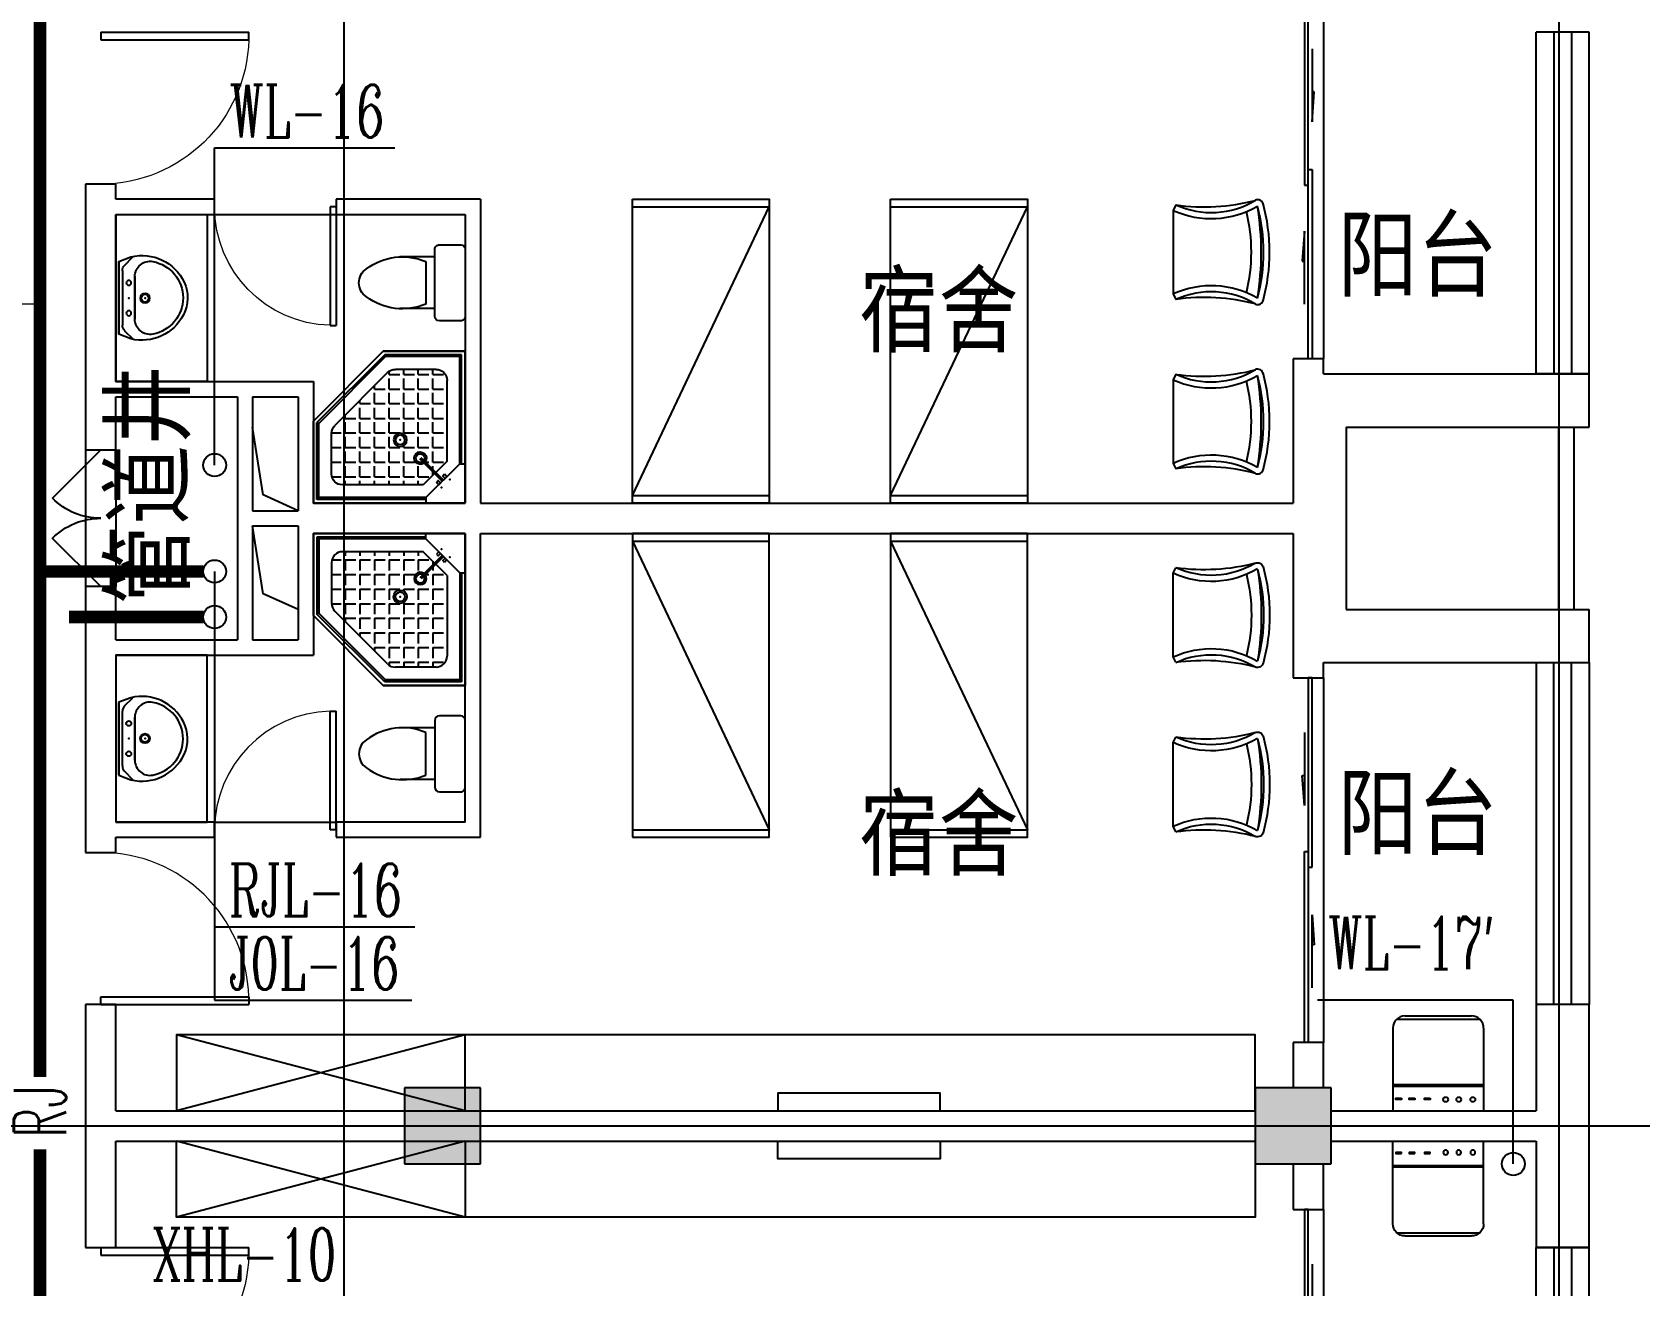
# Model space of a CAD drawing. Extents: x 0 to 2838408, y -923048 to 203859.
# Drawn here: x 2441865 to 2452450, y -653594 to -645341 of the extents above; entities that cross this region are included whole.
import ezdxf

# ---------------------------------------------------------------- set-up
doc = ezdxf.new("R2010")
doc.units = 0
doc.header["$LTSCALE"] = 1000
doc.layers.add('A-ANNO-IDEN-LEVL', color=3, linetype='Continuous', lineweight=0)
for name, color, linetype in [('A-Fixt', 81, 'Continuous'), ('CLAYER', 7, 'Continuous'), ('COLUMN', 9, 'Continuous'), ('DIM_污水', 3, 'Continuous'), ('DIM_消防', 3, 'Continuous'), ('DIM_热给水', 3, 'Continuous'), ('DIM_给水', 3, 'Continuous'), ('DOOR_FIRE', 4, 'Continuous'), ('DOTE', 8, 'Continuous'), ('E2-栏杆', 92, 'Continuous'), ('PIPE-热给水', 5, 'Continuous'), ('PIPE-给水', 3, 'Continuous'), ('PUB_HATCH', 8, 'Continuous'), ('PUB_TEXT', 7, 'Continuous'), ('TEXT_热给水', 7, 'Continuous'), ('VPIPE-污水', 2, 'Continuous'), ('VPIPE-热给水', 5, 'Continuous'), ('VPIPE-给水', 3, 'Continuous'), ('WALL', 9, 'Continuous'), ('WINDOW', 4, 'Continuous'), ('XREF', 8, 'Continuous'), ('洁具', 213, 'Continuous'), ('配景', 3, 'Continuous')]:
    doc.layers.add(name, color=color, linetype=linetype)
doc.styles.add('_TWT_PIPETEXT', font='SIMPLEX', dxfattribs={"width": 0.8, "height": 2.3, "bigfont": 'HZTXT'})
doc.styles.add('_TWT_SERIAL', font='COMPLEX', dxfattribs={"width": 0.8, "height": 2.3, "bigfont": 'HZTXT'})
doc.styles.get("Standard").update_dxf_attribs({"font": 'geniso.shx', "bigfont": 'hztxt.shx'})

# ---------------------------------------------------------------- blocks, each defined once
blk = doc.blocks.new('1F平面-CAD导入_dwg_Drawing4_t3_dwg_$plan$00001613-474159-1F-927810-1F')
at = {"layer": '洁具'}
for p, q in [((-30, 250), (-170, 250)), ((-200, 170), (-430, 170)), ((-260, -140), (-260, 140)), ((-200, -170), (-200, -220)), ((-170, -250), (-30, -250))]:
    blk.add_line(p, q, dxfattribs=at)
for points in [[(-200, 220), (-200, 170), (-200, -170), (-430, -170)], [(0, -220), (0, 220)]]:
    blk.add_lwpolyline(points, dxfattribs=at)
for centre, radius, start, end in [((-170, 220), 30, 90, 180), ((-30, 220), 30, 0, 90), ((-413, -227), 398, 67.4505, 126.6381), ((-590, 0), 110, 123.4509, 236.5491), ((-413, 227), 398, 233.3619, 292.5495), ((-170, -220), 30, 180, 270), ((-30, -220), 30, 270, 0)]:
    blk.add_arc(centre, radius, start, end, dxfattribs=at)
blk = doc.blocks.new('$lvtry$00000169')
at = {"color": 0}
for p, q in [((259, -36), (259, 0)), ((259, -36), (36, -259)), ((259, -24), (976, -24)), ((259, -36), (964, -36)), ((964, -36), (976, -24)), ((964, -36), (964, -525)), ((976, -24), (976, -530)), ((276, -120), (120, -276)), ((144, -151), (291, -298)), ((151, -144), (298, -291)), ((270, -213), (270, -143)), ((276, -120), (808, -120)), ((366, -213), (366, -143)), ((462, -213), (462, -143)), ((558, -213), (558, -143)), ((655, -213), (655, -143)), ((751, -213), (751, -143)), ((847, -213), (847, -143)), ((880, -192), (880, -460)), ((36, -259), (0, -259)), ((24, -259), (24, -976)), ((36, -259), (36, -964)), ((120, -276), (120, -808)), ((120, -309), (147, -309)), ((173, -309), (173, -239)), ((173, -309), (243, -309)), ((183, -213), (205, -213)), ((220, -213), (243, -213)), ((270, -213), (340, -213)), ((270, -263), (270, -239)), ((334, -309), (340, -309)), ((366, -213), (436, -213)), ((366, -309), (366, -239)), ((366, -309), (436, -309)), ((462, -213), (532, -213)), ((462, -309), (462, -239)), ((462, -309), (532, -309)), ((558, -213), (628, -213)), ((558, -309), (558, -239)), ((558, -309), (628, -309)), ((655, -213), (725, -213)), ((655, -309), (655, -239)), ((655, -309), (725, -309)), ((751, -213), (821, -213)), ((751, -309), (751, -239)), ((751, -309), (821, -309)), ((847, -213), (880, -213)), ((847, -309), (847, -239)), ((847, -309), (880, -309)), ((120, -405), (147, -405)), ((173, -405), (173, -335)), ((173, -405), (243, -405)), ((270, -405), (270, -335)), ((270, -405), (340, -405)), ((366, -405), (366, -335)), ((366, -405), (379, -405)), ((462, -405), (462, -335)), ((462, -405), (532, -405)), ((558, -405), (558, -335)), ((558, -405), (628, -405)), ((655, -405), (655, -335)), ((655, -405), (725, -405)), ((751, -405), (751, -335)), ((751, -405), (821, -405)), ((847, -405), (847, -335)), ((847, -405), (880, -405)), ((120, -501), (147, -501)), ((173, -501), (173, -431)), ((173, -501), (243, -501)), ((173, -598), (173, -528)), ((270, -501), (270, -431)), ((270, -501), (340, -501)), ((270, -598), (270, -528)), ((366, -501), (366, -431)), ((366, -501), (436, -501)), ((366, -598), (366, -528)), ((462, -501), (462, -431)), ((462, -501), (532, -501)), ((462, -598), (462, -528)), ((859, -511), (511, -859)), ((964, -525), (525, -964)), ((558, -501), (558, -431)), ((558, -501), (628, -501)), ((558, -598), (558, -528)), ((655, -501), (655, -431)), ((655, -501), (725, -501)), ((655, -598), (655, -528)), ((751, -501), (751, -431)), ((751, -501), (821, -501)), ((751, -598), (751, -528)), ((847, -501), (847, -431)), ((847, -501), (867, -501)), ((964, -525), (976, -530)), ((120, -598), (147, -598)), ((173, -598), (243, -598)), ((173, -694), (173, -624)), ((270, -598), (340, -598)), ((270, -694), (270, -624)), ((366, -598), (436, -598)), ((366, -694), (366, -624)), ((462, -598), (532, -598)), ((462, -694), (462, -624)), ((976, -530), (530, -976)), ((558, -598), (628, -598)), ((558, -694), (558, -624)), ((655, -598), (725, -598)), ((655, -694), (655, -624)), ((751, -598), (773, -598)), ((120, -694), (147, -694)), ((173, -694), (243, -694)), ((173, -790), (173, -720)), ((270, -694), (340, -694)), ((270, -790), (270, -720)), ((366, -694), (436, -694)), ((366, -790), (366, -720)), ((462, -694), (532, -694)), ((462, -790), (462, -720)), ((558, -694), (628, -694)), ((558, -790), (558, -720)), ((655, -694), (676, -694)), ((120, -790), (147, -790)), ((173, -790), (243, -790)), ((173, -878), (173, -816)), ((270, -790), (340, -790)), ((270, -880), (270, -816)), ((366, -790), (436, -790)), ((366, -880), (366, -816)), ((462, -790), (532, -790)), ((462, -880), (462, -816)), ((558, -790), (580, -790)), ((192, -880), (460, -880)), ((36, -964), (24, -976)), ((24, -976), (530, -976)), ((36, -964), (525, -964)), ((525, -964), (530, -976))]:
    blk.add_line(p, q, dxfattribs=at)
blk.add_lwpolyline([(0, 0), (0, -1000), (540, -1000), (1000, -540), (1000, 0)], close=True)
for points in [[(0, 0), (0, -1000)], [(0, 0), (1000, 0)], [(1000, 0), (1000, -540)], [(136, -190), (148, -178), (132, -162), (121, -174)], [(190, -136), (178, -148), (162, -132), (174, -121)], [(1000, -540), (540, -1000)], [(0, -1000), (540, -1000)]]:
    blk.add_lwpolyline(points, close=True, dxfattribs=at)
for radius in [43.8, 31.1]:
    blk.add_circle((416, -428), radius, dxfattribs=at)
for centre, radius, start, end in [((808, -192), 72, 0, 90), ((296, -296), 40.6, 142.583, 128.4197), ((296, -296), 28.6, 145.828, 125.6599), ((808, -460), 72, 315, 0), ((192, -808), 72, 180, 270), ((460, -808), 72, 270, 315)]:
    blk.add_arc(centre, radius, start, end, dxfattribs=at)
for p in [(156, -102, 0), (103, -156, 0), (416, -428, 0)]:
    blk.add_point(p, dxfattribs=at)
blk = doc.blocks.new('$lvtry$00000178')
at = {"color": 0}
for p, q in [((-238, 0), (238, 0)), ((-214, -36), (-272, -91)), ((-180, -23), (180, -23)), ((-142, -105), (140, -105)), ((140, -105), (-142, -105)), ((216, -37), (268, -91))]:
    blk.add_line(p, q, dxfattribs=at)
blk.add_lwpolyline([(-104, -430, 0.224698), (110, -425, 0.348046), (269, -79), (239, 0), (-241, 0), (-271, -79, 0.356844)], format="xyb", close=True, dxfattribs=at)
for centre, radius in [((-100, -65), 16.3), ((100, -65), 16.3), ((1, -172), 31.6)]:
    blk.add_circle(centre, radius, dxfattribs=at)
at = {"color": 0, "lineweight": 13}
blk.add_circle((1, -172), 23, dxfattribs=at)
at = {"color": 0}
for centre, radius, start, end in [((-142, -205), 100, 90, 190.5602), ((-180, -73), 50, 90, 133.181), ((140, -205), 100, 349.4398, 90), ((180, -73), 50, 44.5607, 90), ((-1, -179), 243, 190.5602, 349.4398)]:
    blk.add_arc(centre, radius, start, end, dxfattribs=at)
for p in [(0, -65), (1, -172)]:
    blk.add_point(p, dxfattribs=at)
blk = doc.blocks.new('A$C70365C93')
at = {"layer": '洁具'}
blk.add_lwpolyline([(-1900, 2300), (-1900, 1700), (-800, 1700), (-800, 2300)], close=True, dxfattribs=at)
blk.add_blockref('$lvtry$00000178', (-1350, 2280), dxfattribs=at)
at = {"layer": '洁具', "rotation": 180}
blk.add_blockref('$lvtry$00000169', (0, 0), dxfattribs=at)
at = {"layer": '洁具', "extrusion": (0, 0, -1), "xscale": -1, "zscale": -1, "rotation": 90}
blk.add_blockref('1F平面-CAD导入_dwg_Drawing4_t3_dwg_$plan$00001613-474159-1F-927810-1F', (1450, 0), dxfattribs=at)
blk = doc.blocks.new('单人床')
at = {"layer": 'A-Fixt'}
for p, q in [((47774, 13973), (48674, 13973)), ((47774, 12073), (48674, 13973)), ((47774, 12073), (48674, 12073))]:
    blk.add_line(p, q, dxfattribs=at)
blk.add_lwpolyline([(47774, 14023), (48674, 14023), (48674, 12023), (47774, 12023), (47774, 14023)], dxfattribs=at)
blk = doc.blocks.new('CH_AP01')
for p, q in [((-311, 17), (-275, 0)), ((-275, 0), (275, 0)), ((275, 0), (311, 17))]:
    blk.add_line(p, q)
for centre, radius, start, end in [((-307, 555), 37.8, 100.1859, 202.8359), ((-1658, 202), 1360, 352.1659, 14.4283), ((-824, 250), 563, 335.5038, 31.0903), ((0, -579), 1213, 74.7104, 105.2896), ((0, -579), 1173, 75.0287, 104.9713), ((0, -1278), 1857, 80.611, 99.389), ((-824, 250), 603, 335.5038, 30.2691), ((824, 250), 603, 149.7309, 204.4962), ((824, 250), 563, 148.9097, 204.4962), ((1658, 202), 1360, 165.5717, 187.8341), ((307, 555), 37.8, 337.1641, 79.8141), ((0, -579), 1093, 75.8767, 104.1233)]:
    blk.add_arc(centre, radius, start, end)
blk = doc.blocks.new('A$C61295E98')
at = {"color": 3}
for p, q in [((544, 598), (0, 598)), ((0, 598), (0, 0)), ((161, 598), (161, 0)), ((170, 0), (170, 598)), ((603, 572), (603, 26)), ((624, 518), (624, 80)), ((544, 0), (0, 0))]:
    blk.add_line(p, q, dxfattribs=at)
for points in [[(82, 540), (75, 540), (75, 577), (82, 577)], [(82, 453), (75, 453), (75, 490), (82, 490)], [(82, 353), (75, 353), (75, 389), (82, 389)]]:
    blk.add_lwpolyline(points, close=True, dxfattribs=at)
for centre in [(74, 250), (74, 164), (74, 71)]:
    blk.add_circle(centre, 15.7, dxfattribs=at)
for centre, start, end in [((544, 518), 360, 90), ((544, 80), 270, 0)]:
    blk.add_arc(centre, 80, start, end, dxfattribs=at)
blk = doc.blocks.new('宿舍')
at = {"layer": 'A-Fixt'}
for p, q in [((47854, 13802), (48354, 15702)), ((48354, 13802), (47854, 15702)), ((47854, 13802), (48354, 13802))]:
    blk.add_line(p, q, dxfattribs=at)
for points in [[(47854, 8602), (48354, 8602), (48354, 15702), (47854, 15702)], [(47854, 10676), (47970, 10676), (47970, 11743), (47854, 11743)]]:
    blk.add_lwpolyline(points, close=True, dxfattribs=at)
at = {"xscale": -1, "rotation": 90}
for p in [(63677, 60475), (63677, 58775)]:
    blk.add_blockref('单人床', p, dxfattribs=at)
at = {"layer": 'A-Fixt', "xscale": -1, "rotation": 180}
for p in [(50002, 9140), (51117, 9140)]:
    blk.add_blockref('CH_AP01', p, dxfattribs=at)
at = {"layer": '配景', "color": 252}
blk.add_blockref('A$C61295E98', (47854, 7097), dxfattribs=at)
blk = doc.blocks.new('$DorLib2D$00000131')
at = {"color": 0, "linetype": 'Continuous'}
for p, q in [((0.15, 0.125), (0.2319, 0.1973)), ((0.2319, 0.1973), (0.2319, 0.125)), ((-0.5, 0.125), (-0.5, 0)), ((0.0192, 0.125), (-0.5, 0.125)), ((0.0192, 0), (0.0192, 0.125)), ((0.35, 0.125), (0.15, 0.125)), ((-0.5, 0), (0.0192, 0)), ((-0.024, 0), (0.5, 0)), ((-0.024, -0.125), (-0.024, 0)), ((0.5, 0), (0.5, -0.125)), ((-0.35, -0.125), (-0.15, -0.125)), ((-0.2319, -0.1973), (-0.2319, -0.125)), ((-0.15, -0.125), (-0.2319, -0.1973)), ((0.5, -0.125), (-0.024, -0.125))]:
    blk.add_line(p, q, dxfattribs=at)
blk = doc.blocks.new('$WINLIB2D$00000001')
at = {"color": 0}
for points in [[(-0.5, 0.5), (-0.5, -0.5)], [(-0.5, 0.5), (0.5, 0.5)], [(0.5, -0.5), (0.5, 0.5)], [(0.5, 0.1667), (-0.5, 0.1667)], [(0.5, -0.1667), (-0.5, -0.1667)], [(-0.5, -0.5), (0.5, -0.5)]]:
    blk.add_lwpolyline(points, dxfattribs=at)
blk = doc.blocks.new('$DorLib2D$00000116')
at = {"color": 0}
for p, q in [((-0.5, 0), (-0.146, 0.354)), ((0.5, 0), (0.146, 0.354))]:
    blk.add_line(p, q, dxfattribs=at)
for centre, start, end in [((-0.5, 0), 0, 45), ((0.5, 0), 135, 180)]:
    blk.add_arc(centre, 0.5, start, end, dxfattribs=at)
blk = doc.blocks.new('$DorLib2D$00000001')
for p, q in [((0.45, 0.975), (0.5, 0.975)), ((0.45, 0), (0.45, 0.975)), ((0.5, 0), (0.5, 0.975)), ((0.5, 0), (0.45, 0))]:
    blk.add_line(p, q)
at = {"lineweight": 13}
blk.add_arc((0.475, 0), 0.975, 91.4693, 180, dxfattribs=at)
blk = doc.blocks.new('4F1')
at = {"layer": 'PUB_HATCH'}
for points in [[(2444816.7, -652291.3), (2444316.7, -652291.3), (2444316.7, -652791.3), (2444816.7, -652791.3)], [(2450416.7, -652291.3), (2449916.7, -652291.3), (2449916.7, -652791.3), (2450416.7, -652791.3)]]:
    blk.add_hatch(color=256, dxfattribs=at).paths.add_polyline_path(points)
for points in [[(2443616.7, -648491.3), (2443386.5, -648387.7), (2443316.7, -647941.3)], [(2443616.7, -649141.3), (2443386.5, -649037.7), (2443316.7, -648591.3)]]:
    blk.add_lwpolyline(points)
at = {"layer": 'A-ANNO-IDEN-LEVL'}
blk.add_line((2439797.4, -647130.5), (2441948.3, -647130.5), dxfattribs=at)
at = {"layer": 'COLUMN'}
for p, q in [((2444816.7, -652291.3), (2444316.7, -652291.3)), ((2444316.7, -652291.3), (2444316.7, -652791.3)), ((2444816.7, -652791.3), (2444816.7, -652291.3)), ((2450416.7, -652291.3), (2449916.7, -652291.3)), ((2449916.7, -652291.3), (2449916.7, -652791.3)), ((2450416.7, -652791.3), (2450416.7, -652291.3)), ((2444316.7, -652791.3), (2444816.7, -652791.3)), ((2449916.7, -652791.3), (2450416.7, -652791.3))]:
    blk.add_line(p, q, dxfattribs=at)
at = {"layer": 'DOOR_FIRE'}
for p, q in [((2442216.7, -648091.3), (2442216.7, -648991.3)), ((2442416.7, -648091.3), (2442416.7, -648991.3))]:
    blk.add_line(p, q, dxfattribs=at)
at = {"layer": 'DOTE'}
for p, q in [((2443916.7, -606941.3), (2443916.7, -690141.3)), ((2451916.7, -606941.3), (2451916.7, -690141.3)), ((2435862.3, -652541.3), (2453916.7, -652541.3))]:
    blk.add_line(p, q, dxfattribs=at)
at = {"layer": 'E2-栏杆'}
for points in [[(2451916.7, -649141.3), (2451916.7, -647941.3)], [(2452016.7, -649141.3), (2452016.7, -647941.3)]]:
    blk.add_lwpolyline(points, dxfattribs=at)
at = {"layer": 'WALL'}
for p, q in [((2442416.7, -646341.3), (2442216.7, -646341.3)), ((2442216.7, -646341.3), (2442216.7, -646441.3)), ((2442416.7, -646441.3), (2442416.7, -646341.3)), ((2442216.7, -646441.3), (2442216.7, -647641.3)), ((2443066.7, -646441.3), (2442416.7, -646441.3)), ((2443066.7, -646541.3), (2443066.7, -646441.3)), ((2444816.7, -646441.3), (2443866.7, -646441.3)), ((2443866.7, -646441.3), (2443866.7, -646541.3)), ((2444816.7, -646441.3), (2444816.7, -648441.3)), ((2442416.7, -646541.3), (2442416.7, -647641.3)), ((2442416.7, -646541.3), (2443066.7, -646541.3)), ((2443866.7, -646541.3), (2444716.7, -646541.3)), ((2444716.7, -646541.3), (2444716.7, -648441.3)), ((2450366.7, -647491.3), (2450166.7, -647491.3)), ((2450166.7, -647491.3), (2450166.7, -647841.3)), ((2450366.7, -647591.3), (2450366.7, -647491.3)), ((2442216.7, -647641.3), (2442216.7, -648091.3)), ((2442416.7, -647641.3), (2443216.7, -647641.3)), ((2443216.7, -647641.3), (2443716.7, -647641.3)), ((2443716.7, -647641.3), (2443716.7, -648441.3)), ((2450366.7, -647591.3), (2451766.7, -647591.3)), ((2452116.7, -647591.3), (2451766.7, -647591.3)), ((2452116.7, -647941.3), (2452116.7, -647591.3)), ((2442416.7, -648091.3), (2442416.7, -647741.3)), ((2442416.7, -647741.3), (2443216.7, -647741.3)), ((2443216.7, -647741.3), (2443216.7, -648541.3)), ((2443316.7, -647741.3), (2443616.7, -647741.3)), ((2443316.7, -647741.3), (2443316.7, -648491.3)), ((2443616.7, -647741.3), (2443616.7, -648491.3)), ((2450166.7, -647841.3), (2450166.7, -648441.3)), ((2450516.7, -647941.3), (2450516.7, -648541.3)), ((2450516.7, -647941.3), (2452116.7, -647941.3)), ((2442216.7, -648091.3), (2442416.7, -648091.3)), ((2443316.7, -648491.3), (2443616.7, -648491.3)), ((2443716.7, -648441.3), (2444716.7, -648441.3)), ((2444816.7, -648441.3), (2450166.7, -648441.3)), ((2443216.7, -648541.3), (2443216.7, -649341.3)), ((2443316.7, -648591.3), (2443316.7, -649341.3)), ((2443316.7, -648591.3), (2443616.7, -648591.3)), ((2443616.7, -648591.3), (2443616.7, -649341.3)), ((2450516.7, -648541.3), (2450516.7, -649141.3)), ((2443716.7, -648641.3), (2443716.7, -649441.3)), ((2443716.7, -648641.3), (2444716.7, -648641.3)), ((2444716.7, -650541.3), (2444716.7, -648641.3)), ((2444816.7, -650641.3), (2444816.7, -648641.3)), ((2444816.7, -648641.3), (2450166.7, -648641.3)), ((2450166.7, -648641.3), (2450166.7, -649241.3)), ((2442416.7, -648991.3), (2442216.7, -648991.3)), ((2442216.7, -648991.3), (2442216.7, -649441.3)), ((2442416.7, -649341.3), (2442416.7, -648991.3)), ((2450166.7, -649241.3), (2450166.7, -649591.3)), ((2450516.7, -649141.3), (2452116.7, -649141.3)), ((2452116.7, -649491.3), (2452116.7, -649141.3)), ((2442416.7, -649341.3), (2443216.7, -649341.3)), ((2443316.7, -649341.3), (2443616.7, -649341.3)), ((2442216.7, -649441.3), (2442216.7, -650641.3)), ((2442416.7, -649441.3), (2442416.7, -650541.3)), ((2442416.7, -649441.3), (2443216.7, -649441.3)), ((2443216.7, -649441.3), (2443716.7, -649441.3)), ((2450366.7, -649591.3), (2450366.7, -649491.3)), ((2450366.7, -649491.3), (2451766.7, -649491.3)), ((2451766.7, -649491.3), (2452116.7, -649491.3)), ((2450166.7, -649591.3), (2450366.7, -649591.3)), ((2443066.7, -650541.3), (2442416.7, -650541.3)), ((2443066.7, -650641.3), (2443066.7, -650541.3)), ((2444716.7, -650541.3), (2443866.7, -650541.3)), ((2443866.7, -650541.3), (2443866.7, -650641.3)), ((2442216.7, -650641.3), (2442216.7, -650741.3)), ((2442416.7, -650641.3), (2443066.7, -650641.3)), ((2442416.7, -650741.3), (2442416.7, -650641.3)), ((2443866.7, -650641.3), (2444816.7, -650641.3)), ((2442216.7, -650741.3), (2442416.7, -650741.3)), ((2442416.7, -651741.3), (2442216.7, -651741.3)), ((2442216.7, -651741.3), (2442216.7, -652541.3)), ((2442416.7, -652441.3), (2442416.7, -651741.3)), ((2452116.7, -651741.3), (2451766.7, -651741.3)), ((2451766.7, -651741.3), (2451766.7, -652441.3)), ((2452116.7, -652541.3), (2452116.7, -651741.3)), ((2450366.7, -651991.3), (2450166.7, -651991.3)), ((2450166.7, -651991.3), (2450166.7, -652291.3)), ((2450366.7, -652291.3), (2450366.7, -651991.3)), ((2442416.7, -652441.3), (2444316.7, -652441.3)), ((2444816.7, -652441.3), (2449916.7, -652441.3)), ((2450416.7, -652441.3), (2451766.7, -652441.3)), ((2442216.7, -652541.3), (2442216.7, -653341.3)), ((2452116.7, -653341.3), (2452116.7, -652541.3)), ((2442416.7, -653341.3), (2442416.7, -652641.3)), ((2442416.7, -652641.3), (2444316.7, -652641.3)), ((2444816.7, -652641.3), (2449916.7, -652641.3)), ((2450416.7, -652641.3), (2451766.7, -652641.3)), ((2451766.7, -652641.3), (2451766.7, -653341.3)), ((2450166.7, -652791.3), (2450166.7, -653091.3)), ((2450366.7, -653091.3), (2450366.7, -652791.3)), ((2450166.7, -653091.3), (2450366.7, -653091.3)), ((2442216.7, -653341.3), (2442416.7, -653341.3)), ((2451766.7, -653341.3), (2452116.7, -653341.3))]:
    blk.add_line(p, q, dxfattribs=at)
at = {"layer": 'WINDOW'}
for p, q in [((2450366.7, -645091.3), (2450366.7, -647491.3)), ((2443066.7, -646541.3), (2443866.7, -646541.3)), ((2450366.7, -649591.3), (2450366.7, -651991.3)), ((2443066.7, -650541.3), (2443866.7, -650541.3)), ((2450366.7, -653091.3), (2450366.7, -655491.3))]:
    blk.add_line(p, q, dxfattribs=at)
at = {"xscale": -1, "rotation": 89.99999999992463}
for name, p in [('宿舍', (2458518.4, -596787.5)), ('A$C70365C93', (2444716.7, -648441.3)), ('宿舍', (2458518.4, -604787.5))]:
    blk.add_blockref(name, p, dxfattribs=at)
for name, p, rotation in [('A$C70365C93', (2444716.7, -648641.3), 89.99999999999997), ('宿舍', (2458518.4, -700295.1), 90.0000000045906)]:
    blk.add_blockref(name, p, dxfattribs=dict(rotation=rotation))
at = {"layer": 'DOOR_FIRE', "xscale": 900, "yscale": -900, "zscale": 200, "rotation": 269.9999999999852}
blk.add_blockref('$DorLib2D$00000116', (2442316.7, -648541.3), dxfattribs=at)
at = {"layer": 'WINDOW'}
for name, p, xscale, yscale, zscale, rotation in [('$DorLib2D$00000131', (2450266.7, -646291.3), -2400, 200, -2400, 270), ('$DorLib2D$00000001', (2442316.7, -645841.3), 1000, -1000, 1000, 89.99999999999298), ('$WINLIB2D$00000001', (2451941.7, -646466.3), 2249.999999993481, 350, 2249.999999993481, 90), ('$WINLIB2D$00000001', (2451941.7, -650616.3), -2249.999999993481, 350, -2249.999999993481, 90), ('$DorLib2D$00000131', (2450266.7, -650791.3), 2400, 200, 2400, 270), ('$DorLib2D$00000001', (2442316.7, -651241.3), -1000, -1000, -1000, 90.00000000000703), ('$DorLib2D$00000131', (2450266.7, -654291.3), -2400, 200, -2400, 270), ('$DorLib2D$00000001', (2442316.7, -653841.3), 1000, -1000, 1000, 90), ('$WINLIB2D$00000001', (2451941.7, -654466.3), 2249.999999993481, 350, 2249.999999993481, 90)]:
    blk.add_blockref(name, p, dxfattribs=dict(at, xscale=xscale, yscale=yscale, zscale=zscale, rotation=rotation))
at = {"layer": 'WINDOW', "xscale": 800, "zscale": 800}
for p, yscale in [((2443466.7, -646491.3), -800), ((2443466.7, -650591.3), 800)]:
    blk.add_blockref('$DorLib2D$00000001', p, dxfattribs=dict(at, yscale=yscale))
at = {"layer": 'CLAYER'}
blk.add_text('管道井', height=525, rotation=90, dxfattribs=at).set_placement((2442903.7, -649108.9))
at = {"layer": 'PUB_TEXT'}
for s, p in [('阳台', (2450461.5, -647083.5)), ('宿舍', (2447308.9, -647449.3)), ('阳台', (2450461.5, -650759)), ('宿舍', (2447308.9, -650894.7))]:
    blk.add_text(s, height=525, dxfattribs=at).set_placement(p)

msp = doc.modelspace()

# ---------------------------------------------------------------- linework, layer by layer
at = {"layer": 'DIM_污水'}
for p, q in [((2443066.7, -648191.3), (2443066.7, -646103.1)), ((2443066.7, -646103.1), (2444253.9, -646103.1))]:
    msp.add_line(p, q, dxfattribs=at)
at = {"layer": 'DIM_污水', "linetype": 'ByBlock'}
for p, q in [((2451616.7, -651713.3), (2450328, -651713.3)), ((2451616.7, -652791.3), (2451616.7, -651713.3))]:
    msp.add_line(p, q, dxfattribs=at)
at = {"layer": 'DIM_热给水'}
for p, q in [((2443066.7, -648891.3), (2443066.7, -651229.4)), ((2443066.7, -651229.4), (2444384.8, -651229.4))]:
    msp.add_line(p, q, dxfattribs=at)
at = {"layer": 'DIM_给水'}
for p, q in [((2443066.7, -649191.3), (2443066.7, -651712.4)), ((2443066.7, -651712.4), (2444364.5, -651712.4))]:
    msp.add_line(p, q, dxfattribs=at)
at = {"layer": 'PIPE-热给水', "ltscale": 1.5, "const_width": 82.5}
for points in [[(2441916.7, -645121.8), (2441916.7, -648891.3)], [(2442991.7, -648891.3), (2441916.7, -648891.3)], [(2441916.7, -648891.3), (2441916.7, -652219.1)], [(2441916.7, -652695), (2441916.7, -656891.3)]]:
    msp.add_lwpolyline(points, dxfattribs=at)
at = {"layer": 'PIPE-给水', "ltscale": 1.5, "const_width": 82.5}
msp.add_lwpolyline([(2442991.7, -649191.3), (2442108, -649191.3)], dxfattribs=at)
at = {"layer": 'VPIPE-污水'}
for centre in [(2443066.7, -648191.3), (2451616.7, -652791.3)]:
    msp.add_circle(centre, 75, dxfattribs=at)
at = {"layer": 'VPIPE-热给水'}
msp.add_circle((2443066.7, -648891.3), 75, dxfattribs=at)
at = {"layer": 'VPIPE-给水'}
msp.add_circle((2443066.7, -649191.3), 75, dxfattribs=at)

# ---------------------------------------------------------------- block references
at = {"layer": 'XREF'}
msp.add_blockref('4F1', (0, 0), dxfattribs=at)

# ---------------------------------------------------------------- texts
at = {"layer": 'DIM_污水', "color": 7, "style": '_TWT_SERIAL', "width": 0.64}
msp.add_text('WL-16', height=345, dxfattribs=at).set_placement((2443165, -646034.1))
at = {"layer": 'DIM_污水', "color": 7, "linetype": 'ByBlock', "style": '_TWT_SERIAL', "width": 0.64}
msp.add_text("WL-17'", height=345, dxfattribs=at).set_placement((2450397, -651509.6))
at = {"layer": 'DIM_消防', "color": 7, "style": '_TWT_SERIAL', "width": 0.64}
msp.add_text('XHL-10', height=345, dxfattribs=at).set_placement((2442657.1, -653559.1))
at = {"layer": 'DIM_热给水', "color": 7, "style": '_TWT_SERIAL', "width": 0.64}
msp.add_text('RJL-16', height=345, dxfattribs=at).set_placement((2443159.2, -651160.4))
at = {"layer": 'DIM_给水', "color": 7, "style": '_TWT_SERIAL', "width": 0.64}
msp.add_text('J0L-16', height=345, dxfattribs=at).set_placement((2443159.9, -651643.4))
at = {"layer": 'TEXT_热给水', "linetype": 'ByBlock', "style": '_TWT_PIPETEXT', "width": 0.64}
msp.add_text('RJ', height=345, rotation=90, dxfattribs=at).set_placement((2442089.2, -652620))

doc.saveas('drawing.dxf')
